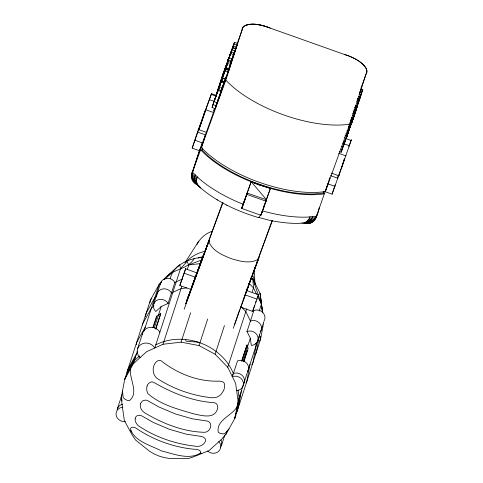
<?xml version="1.0" encoding="UTF-8"?>
<svg xmlns="http://www.w3.org/2000/svg" width="483" height="483" viewBox="0 0 483 483"><rect width="100%" height="100%" fill="white"/><g stroke="black" fill="none" stroke-linecap="round" stroke-linejoin="round"><path stroke-width="0.72" d="M191.829 176.53L191.866 175.13L196.653 179.754C196.358 182.526 197.33 185.72 199.98 187.042L192.777 180.117L191.829 176.53L196.617 181.149M179.827 285.507L185.798 268.288L179.827 285.507L191.147 289.528M240.661 307.128L252.687 311.402L254.064 307.067M260.748 336.21L260.572 339.163L237.032 411.637L235.952 413.575M262.287 310.418L260.065 293.302L252.844 278.975L251.287 277.393M193.134 170.143L192.071 173.216L192.506 178.112A11.628 10.56 18 0 1 193.128 170.137M192.18 148.142L197.632 131.527L204.448 113.125L192.18 148.142L199.618 150.787L205.426 134.878L197.988 132.233M199.618 150.787L202.377 142.189M324.673 191.54L332.111 194.184L332.37 193.291M225.609 79.351L224.776 81.808L221.679 80.709L222.627 77.998L224.372 78.91M224.776 81.808L224.269 83.022L221.172 81.917L221.685 80.613M196.653 179.754L197.257 176.79M262.106 310.412L262.372 308.945L262.782 312.495M139.569 355.905L134.371 360.662L125.713 376.172L124.686 379.324L121.42 396.76L121.964 403.891L124.324 420.464L132.107 434.929L135.578 440.031L149.676 451.333L154.119 453.948L159.275 456.139L164.637 457.685L169.678 458.439L187.947 458.645L193.671 456.809L209.054 450.579L221.576 439.288L226.159 433.982L234.816 418.465L235.837 415.314L239.109 397.883L238.047 390.204M125.163 379.083L125.713 376.172M126.226 376.13L126.902 372.496L150.442 300.021L159.1 284.505L161.672 281.812M127.554 371.729L128.098 368.825L136.755 353.308M136.218 344.741L136.629 342.562L145.286 327.045M142.497 325.107L142.769 323.658L151.427 308.142L154.041 305.751M145.498 316.782L146.18 313.153L154.838 297.637L156.927 295.723M149.899 302.926L150.442 300.021L151.897 298.373M234.816 418.465L238.083 401.035L263.839 321.726L260.572 339.163L259.492 341.101M237.032 411.637L240.299 394.206M241.494 390.53L238.228 407.96L237.503 409.252M250.025 364.267L246.759 381.703L246.034 382.995M259.576 334.858L256.31 352.288L255.223 354.232M227.626 61.13L228.242 59.427L227.704 60.882M228.411 58.962L228.054 59.995L228.568 58.497L228.35 59.143M200.391 453.126C188.919 460.299 173.403 453.791 161.467 450.923C151.511 445.586 133.713 441.287 130.458 428.681L131.05 427.781C133.223 426.229 135.952 427.914 137.721 429.333C154.457 440.279 173.747 447.198 193.653 449.208L196.992 449.341L199.66 450.464L200.367 451.345L200.391 453.126L201.182 453.102L200.143 453.537M192.071 173.216L192.445 171.737M195.229 174.84C194.039 178.33 194.287 183.19 197.952 185.092C192.584 183.655 189.475 177.038 192.463 172.171L199.28 178.746A83.589 35.066 19.9 0 0 238.59 202.407L243.027 204.146L241.735 208.463L260.947 215.285L264.871 204.635M228.248 59.331L227.668 61.033M235.221 50.057L235.01 50.516M225.688 78.669L227.119 74.587M246.149 196.303L247.29 192.862L242.708 205.746L245.66 197.807M319.317 207.424C317.953 214.675 314.373 226.509 304.423 222.904M223.671 390.439L221.129 394.273A14.635 11.375 -78.4 0 1 215.388 397.581L212.194 397.793C192.476 395.794 173.331 389.008 156.734 378.183C152.223 374.186 151.946 366.392 156.094 362.015A4.16 3.278 -34 0 1 160.996 360.686C177.412 373.739 198.573 382.089 219.759 381.117L223.406 382.071C225.688 383.659 224.082 389.944 223.774 390.089M260.947 215.285L262.287 210.829A83.589 35.066 19.9 0 0 307.236 217.109L316.456 216.245L327.534 184.705M243.076 204.001L241.735 208.463L245.008 199.642M346.118 138.597L346.534 137.426M227.976 60.152L227.837 60.52M252.687 311.402L258.659 294.177L257.27 297.872M351.195 124.179L351.105 124.493L352.258 121.185M222.065 89.132L222.271 88.431L222.011 89.083M358.941 100.476L358.235 102.583M198.887 129.722L211.482 93.696L204.164 113.487L203.228 116.355L205.667 109.611L198.887 129.722L206.326 132.366L201.417 147.472A83.589 35.066 19.9 0 0 325.403 191.534L349.795 124.143L366.108 73.917A23.281 9.769 19.9 0 0 344.729 54.585L270.341 28.147C262.269 25.14 252.669 22.049 244.404 25.925A23.281 9.769 19.9 0 0 242.128 29.855L236.99 44.044M356.955 106.182L356.702 107.003L360.409 96.467M331.38 173.125L338.818 175.764L351.413 139.738L350.918 140.939M350.26 126.812L349.988 127.687L354.124 116.204L352.264 115.546M212.055 107.474L223.738 71.84L212.055 107.474L215.158 108.578L219.65 95.066M226.068 77.045L217.217 102.776L214.12 101.678L216.475 94.704M218.364 88.631L217.863 90.164L219.88 84.688L216.921 93.074L222.995 75.65L218.811 87.26L220.9 81.536M215.563 97.506L219.173 87.326L214.12 101.678M217.785 91.372L218.062 90.49L217.199 92.827M225.748 66.865L221.335 79.49L226.75 64.1M221.365 80.673L221.884 79.079L219.62 85.237M218.564 89.506L230.24 53.873L218.564 89.506L221.661 90.605L226.153 77.093M230.071 54.802L230.602 53.19M230.898 52.52L231.206 51.53L230.771 52.713M231.665 50.395L234.466 42.299L237.564 43.404L235.662 48.922M225.7 69.286L225.217 70.766L228.32 71.864L228.797 70.391L225.7 69.286L221.564 80.709M227.602 63.43L222.536 77.769L227.602 63.43L230.699 64.529L228.483 71.061M228.646 60.224L224.764 71.23L228.646 60.224L231.743 61.323L227.861 72.335L231.743 61.323M226.744 64.782L231.345 51.904L234.442 53.009L230.089 65.187M231.345 51.904L230.373 54.476L232.613 48.01L235.71 49.109L233.476 55.575L234.442 53.009M235.885 48.566L236.416 46.936L233.313 45.837L232.788 47.467L235.885 48.566L231.822 59.801L233.337 54.971M192.192 172.848L199.835 149.344M192.294 176.712A14.78 12.437 -24 0 1 192.476 172.183L200.04 148.885M192.476 172.183L200.608 149.718L205.426 134.878M117.447 408.606L121.541 396A7.897 7.167 18 0 0 121.161 397.835M122.03 394.865L121.42 396.76L122 400.944M215.158 108.578L218.865 97.161M217.217 102.776L218.002 100.367M323.954 191.413L323.344 193.097L314.596 193.918A82.195 34.48 19.9 0 1 208.445 156.196L201.985 149.971L202.667 147.87M220.761 92.199L219.916 94.807L222.965 86.385M220.96 91.788L221.625 89.747L220.972 91.547M137.54 348.829L142.654 333.077M221.443 90.448L222.729 86.475L221.969 88.528M222.669 87.073L224.04 83.064M228.616 69.196L229.31 67.059M231.164 61.347L231.858 59.21M227.777 72.1L231.949 59.252M224.269 83.022L228.797 70.391M231.212 61.673L235.469 49.797M233.404 55.189L233.168 55.901L234.303 52.635L234.056 53.299M124.686 379.324L133.344 363.808L137.45 351.177M143.904 331.308L159.1 284.505L161.304 282.495M229.594 67.644L228.906 69.685M201.417 147.472L225.815 80.081L242.128 29.855A23.715 9.95 19.9 0 1 267.002 26.897L270.341 28.147M153.775 303.922L160.597 282.911M152.954 327.396L156.595 316.19L160.537 313.636L160.773 313.926L155.768 329.334M153.183 327.691L156.824 316.486L156.595 316.19M154.228 328.084L161.213 306.56L168.054 303.457L174.876 282.452L182.435 279.023M170.282 278.643C173.053 264.769 189.904 258.17 202.564 257.33M155.761 328.337L160.537 313.636M187.41 269.109L188.756 264.962L187.042 261.472L180.527 268.693L154.771 347.995A9.461 8.585 18 0 0 141 344.451A9.461 8.585 18 0 0 139.768 357.36L140.1 357.625M133.344 363.808L146.548 351.727L162.994 344.264L181.759 286.491M187.386 298.983L186.782 300.849L223.019 202.407M188.907 294.304L187.585 298.367L191.854 286.624M162.994 344.264L181.089 342.145L190.64 312.736M238.083 401.035L235.644 383.393L227.728 367.267L215.122 354.244L199.05 345.587L207.678 319.015M215.122 354.244L224.444 325.542M262.221 211.584L261.919 212.574L270.42 188.364A83.589 35.066 19.9 0 0 324.588 193.78M227.728 367.267L246.722 308.8M252.138 292.112L253.484 287.965L252.844 278.975L250.731 278.262M232.927 374.234L232.106 376.758L234.038 376.233A7.897 7.167 18 0 1 243.305 382.313A7.897 7.167 18 0 1 237.25 390.548L236.634 390.56M232.353 376.692L237.473 360.934L239.151 360.481A7.897 7.167 18 0 1 247.024 363.633A7.897 7.167 18 0 1 247.658 371.409M241.542 361.091L247.073 344.922L248.153 348.533L243.83 361.839M241.844 361.03L247.073 344.922M242.858 361.181L250.309 338.227L247.024 331.525L253.847 310.515L253.183 309.168M259.154 310.998L261.4 304.091L260.065 293.302L262.649 312.755M243.758 361.199L247.175 350.694M221.419 445.555L224.601 435.751M226.974 431.458L226.159 433.982L224.589 435.412M323.344 193.097L323.797 191.703M329.122 179.821L329.798 177.726M325.403 191.534L329.768 178.082M352.886 113.867L353.417 112.237M353.791 111.09L354.184 109.876M354.86 107.8L355.446 105.988M357.975 98.188L356.816 101.575M359.207 94.396L360.022 91.897M360.982 88.944L360.016 91.764M339.386 151.626L341.173 152.26L344.88 140.843M341.173 152.26L344.971 140.891M341.306 146.277L343.093 146.91L350.235 126.226L346.933 135.349M345.641 139.08L346.166 137.456M343.093 146.91L348.225 132.402M345.164 140.861L345.701 139.207M348.086 132.511L348.708 130.609L346.915 135.548M347.035 136.001L346.565 137.323M350.398 125.707L350.767 124.572M345.888 133.652L347.682 134.286L352.548 119.301M356.72 106.459L358.344 101.466M347.682 134.286L352.638 119.349M354.721 112.925L356.345 107.932M356.81 106.508L358.428 101.508M353.025 119.066L352.934 119.349L353.164 118.77M359.654 98.882L360.209 97.174L359.328 99.709M353.345 112.213L355.204 112.877L354.673 114.507L352.813 113.843M353.864 116.337L355.971 110.51L354.111 109.846M355.971 110.51L355.005 113.082L357.233 106.622L355.373 105.964M359.769 98.828L355.874 109.87L359.769 98.828L357.909 98.164M359.696 98.816L361.809 92.531L359.95 91.873M358.157 102.474L362.769 89.578L360.91 88.914M332.594 192.59L335.099 184.886M332.111 194.184L344.464 159.155M338.818 175.764L339.748 172.896M341.789 167.142L344.415 159.052M229.6 55.992L234.466 42.299M225.869 78.107L226.388 76.531M234.901 51.077L234.762 51.494L236.416 46.936M254.269 306.445L254.571 305.54M227.686 60.949L227.475 61.558L227.734 60.87M216.638 103.404L216.837 102.819M232.939 56.36L233.174 55.672M234.515 324.781L238.638 312.513M263.555 207.316L270.42 188.364L251.16 181.68L245.593 197.879M218.244 99.619L219.191 96.89M357.203 105.427L357.468 104.63M359.805 97.681L360.221 96.455M360.626 95.429L361.151 93.895M227.596 61.19L227.771 60.701M228.266 59.391L228.435 58.902M216.143 104.853L216.408 104.087M233.549 54.742L233.706 54.295M203.289 255.163L192.107 285.924L203.289 255.163L204.013 254.13M265.36 203.126L266.423 199.841M272.358 220.731L248.896 284.33L250.073 280.925M345.103 135.838L345.23 135.488M358 103.253L357.668 104.237L358.712 101.339M346.848 136.598L347.017 136.121L346.818 136.592M228.332 59.21L227.94 60.309M235.034 50.697L235.444 49.538M235.505 49.218L235.801 48.366M226.69 75.674L227.028 74.708M263.06 209.133L264.799 204.218M346.438 137.649L346.716 136.852M346.897 136.472L346.74 136.906L346.854 136.466M337.563 177.569L338.396 175.208M232.613 48.01L228.495 59.391M231.309 60.592L231.194 60.918L231.351 60.435M231.152 61.093L231.303 60.683M255.706 302.255L256.093 301.157M354.776 113.59L357.233 106.622M351.364 123.413L353.616 117.043M227.324 62.995L228.876 58.612L227.922 61.166M236.133 47.443L237.564 43.404M230.645 63.472L231.979 59.711L231.019 62.265M214.857 108.536L206.326 132.366M360.716 95.598L361.809 92.531M351.938 121.644L353.484 117.284L352.771 119.174M231.067 61.214L231.345 60.532M358.09 102.849L358.477 101.774M346.613 137.269L346.758 136.864M220.52 92.633L221.256 90.581M220.019 94.173L224.221 82.466M224.867 80.341L225.579 78.343M348.442 130.531L349.674 127.089M349.028 129.172L349.734 127.198M227.783 60.761L228.006 60.055M216.638 94.396L216.897 93.666M219.735 95.501L220 94.765M346.516 137.492L346.124 138.597M346.474 137.661L346.625 137.226M228.719 58.697L233.313 45.837M218.527 88.643L216.813 93.708L220.942 81.959L218.968 87.628L219.572 85.968M219.584 85.733L217.863 90.689L218.346 89.349M229.781 67.077L230.699 64.529M201.985 149.971L202.594 148.281M243.027 204.146L251.16 181.68L258.387 184.687L270.42 188.364L258.447 184.53L246.722 179.942A83.589 35.066 19.9 0 1 200.608 149.718M360.97 88.105L366.108 73.917A23.715 9.95 19.9 0 0 344.729 54.585M360.058 97.065L362.769 89.578M351.431 123.467L355.204 112.877M343.196 162.427L344.379 159.022M234.49 51.941L234.786 51.12M220.302 93.925L221.166 91.595L218.666 98.61L221.751 89.766M186.788 300.565L209.344 239.966L209.35 242.792C213.281 251.281 222.748 255.169 230.892 258.538C239.236 261.013 248.993 264.032 257.252 259.812L258.936 257.584L233.235 328.301M199.304 266.725L222.705 202.389M184.162 309.247L209.344 239.966L192.119 285.924M247.737 286.938L246.451 290.482L258.496 294.763M250.315 279.85L251.601 276.306M248.896 284.33L251.721 276.566M252.748 273.74L255.567 265.976M256.34 263.857L263.778 243.39M264.032 242.683L272.032 220.719M344.554 137.371L344.687 137.021M349.861 143.807L350.169 142.968M227.662 61.093L227.831 60.61M223.388 84.139L224.13 82.128M222.373 87.091L224.003 82.635M227.306 74.068L227.608 73.241M227.741 72.722L228.079 71.786M189.064 294.896L185.78 303.511M213.607 110.661L214.355 108.609M222.971 85.654L224.227 82.237M265.354 202.691L266.193 200.421M349.088 129.076L349.595 127.693M348.859 146.542L349.607 144.489M223.291 84.187L224.027 82.207M225.247 78.898L225.984 76.918M185.744 303.892L209.344 239.966M245.515 293.477L247.857 287.144M238.898 311.807L239.677 309.694M240.196 308.287L258.936 257.584L244.519 296.284M346.975 134.968L350.157 126.371M350.447 142.201L350.7 141.525M243.209 299.804L243.993 297.697M350.815 119.875L351.739 117.405M353.399 118.13L354.124 116.204M353.822 116.155L354.528 114.29M228.356 71.037L228.586 70.458M350.507 120.678L350.634 120.345M227.904 72.516L228.181 71.846M301.138 223.001C305.214 223.883 308.625 220.363 309.965 216.855M312.724 216.595C311.45 219.759 308.722 222.929 305.039 222.88M304.254 222.989A12.081 10.276 61.5 0 0 316.456 216.245C314.348 221.914 307.695 223.406 302.286 223.14M260.681 214.669L259.323 217.024L258.393 217.555C237.328 211.276 216.782 201.852 200.028 187.41M316.456 216.245L315.731 217.652L309.301 218.256M197.022 244.446C199.998 238.149 205.951 233.289 212.514 231.128M126.902 372.496L135.56 356.985M251.812 364.731L252.899 362.793L256.165 345.363L255.875 343.268M234.394 417.898L235.837 415.314M167.112 276.656L167.849 275.352L179.658 264.726L180.527 268.693M185.092 262.504L198.767 241.144M247.211 193.146L266.562 199.781L251.16 181.68M199.425 266.362L200.27 265.258M237.002 406.807C231.997 415.833 216.191 419.902 218.201 432.104L219.916 433.323L222.542 433.843L224.661 433.704L229.027 428.844M194.426 258.212C187.881 270.118 171.344 268.729 163.731 279.657M164.6 279.47L172.304 272.424M161.213 306.56L155.852 311.475L155.381 311.076A7.897 7.167 18 0 1 155.991 300.903A7.897 7.167 18 0 1 167.046 302.05L168.199 303.668M245.859 25.213L246.861 24.875M171.465 292.958L181.077 288.593L186.867 287.916M155.798 344.844C183.425 330.632 221.715 344.657 233.374 373.54M202.474 259.637L188.756 264.962L200.33 263.603M247.537 24.693C253.261 23.438 259.262 24.567 264.811 26.173M253.599 310.581L255.525 310.062A7.897 7.167 18 0 1 263.398 313.213A7.897 7.167 18 0 1 264.038 320.996M250.188 321.086L252.114 320.561A7.897 7.167 18 0 1 259.987 323.719A7.897 7.167 18 0 1 260.627 331.495M246.777 331.592L248.703 331.066A7.897 7.167 18 0 1 257.976 337.146A7.897 7.167 18 0 1 251.921 345.381L251.305 345.393L250.309 338.227M233.132 373.607L235.058 373.081A7.897 7.167 18 0 1 243.13 376.505A7.897 7.167 18 0 1 243.221 384.54M308.522 219.511L315.013 218.902L314.131 220L307.647 220.61M306.681 221.528L313.171 220.918M305.642 222.246L311.287 221.715M304.556 222.766L309.875 222.265M308.389 222.597L305.274 222.615M300.994 223.291C290.452 223.756 279.935 222.415 269.617 220.333L258.206 217.308M122.869 407.229L122.253 407.241A7.897 7.167 18 0 0 116.198 415.477A7.897 7.167 18 0 0 125.465 421.556M199.068 342.242L186.263 341.246L185.406 339.627M181.089 342.145L199.05 345.587M265.765 26.474L267.6 27.09M233.869 44.134L236.966 45.233M360.433 90.393L362.292 91.052M232.015 49.834L235.118 50.932M358.531 96.25L360.39 96.914M230.753 53.716L233.857 54.82M357.486 99.456L359.346 100.12M229.226 57.761L232.323 58.86M228.224 61.516L231.321 62.615M354.788 107.775L356.647 108.433M353.52 111.676L355.379 112.334M226.177 67.807L229.28 68.912M225.947 68.435L229.051 69.534M225.742 69.003L228.839 70.101M351.666 117.381L353.526 118.039M351.183 120.539L352.427 120.979M350.423 120.641L352.294 121.311M350.247 121.167L352.107 121.825M350.694 121.879L351.938 122.314M349.807 122.434L351.666 123.093M222.603 78.149L225.7 79.254M350.133 123.491L351.37 123.926M349.197 124.149L351.056 124.813M348.871 125.067L350.73 125.725M221.606 80.788L224.704 81.887M349.149 126.22L350.386 126.661M221.431 81.222L224.535 82.321M348.291 126.643L350.151 127.307M348.744 127.246L350.012 127.651M346.909 130.845L348.696 131.479M219.578 86.698L222.681 87.797M218.183 90.442L221.28 91.547M345.78 138.561L351.189 140.481M211.469 93.696L216.215 95.38M211.258 94.439L215.992 96.123M343.443 142.062L344.639 142.485M344.077 143.813L349.487 145.733M342.906 143.717L344.101 144.139M209.556 99.691L214.289 101.376M340.998 149.03L342.193 149.452M213.075 104.666L216.173 105.771M338.498 153.244L345.937 155.888M206.006 109.846L213.444 112.491M330.481 175.631L337.919 178.275M327.583 183.727L335.021 186.372M195.09 140.33L202.528 142.974M246.855 194.389L266.067 201.224M185.635 268.868L196.955 272.889M184.216 273.245L195.53 277.266M245.05 294.865L257.077 299.14M216.994 199.733L217.561 200.047M226.581 205.04L226.962 205.251M196.925 184.101C192.904 181.753 191.033 176.585 192.463 172.171L192.077 173.675L196.865 178.293M191.968 177.841L196.762 182.459M192.288 179.042L197.082 183.661M194.564 182.139L200.777 188.129M248.944 283.273L253.484 287.965L256.455 294.014M241.271 306.91L245.811 311.601L250.436 321.02M175.021 282.658L173.868 281.04A7.897 7.167 18 0 0 165.446 278.6A7.897 7.167 18 0 0 160.223 284.747M171.61 293.163L170.457 291.545A7.897 7.167 18 0 0 162.36 289.021A7.897 7.167 18 0 0 156.878 294.624M193.617 180.352L194.112 181.125M130.633 430.456L131.473 432.086M257.771 296.701L261.4 304.091L262.619 312.912M192.82 178.831L193.188 179.67M192.029 173.777L192.174 174.146M252.844 278.975L261.4 304.091M122.501 390.982L123.171 397.63L124.813 399.109L127.319 400.419L129.547 400.6C139.17 392.534 129.13 379.131 130.476 368.952M254.239 270.383L255.012 284.578M142.34 334.538A9.461 8.585 18 0 1 149.833 327.383A9.461 8.585 18 0 1 159.891 332.244M218.787 441.547A7.897 7.167 18 0 1 218.425 451.52A7.897 7.167 18 0 1 207.599 451.05M186.305 261.665A39.479 35.833 18 0 1 204.689 251.371M252.778 275.425A39.479 35.833 18 0 1 254.976 283.261M117.134 409.813A7.897 7.167 18 0 1 122.616 404.211M220.966 440.013A7.897 7.167 18 0 1 220.532 447.21M198.181 258.067A39.479 35.833 18 0 1 202.981 256.624M349.795 124.143A83.589 35.066 19.9 0 1 225.815 80.081M193.9 180.811A14.78 12.437 -24 0 1 193.176 179.525M317.12 214.204A11.628 10.56 18 0 1 316.232 216.77M315.967 217.247A11.628 10.56 18 0 1 315.019 218.588M135.168 418.562C134.805 421.134 136.309 423.609 137.945 425.475C155.164 437.193 175.456 444.094 196.122 446.28C203.434 447.663 210.836 437.707 200.27 436.276L186.341 434.187L169.503 429.327L153.31 422.45L141.537 415.742L138.355 415.428L137.057 415.772L136.025 416.581L135.168 418.562M140.565 403.456C139.448 407.024 141.398 410.894 144.532 412.711C162.644 423.537 183.649 432.001 204.919 432.297C211.524 431.482 213.414 421.369 205.873 420.832L192.162 418.779L175.112 413.853L158.72 406.897L147.128 400.329L145.449 400.093L142.467 400.914L140.565 403.456M147.104 385.941C146.343 388.483 146.615 391.363 148.003 393.651C160.513 404.826 177.913 409.179 193.671 413.853C201.713 415.428 214.808 419.775 217.658 408.322A4.854 3.773 -78.4 0 0 216.257 403.637L214.869 402.816L211.802 402.502C190.948 400.757 171.308 392.558 153.473 382.204C150.69 381.063 147.937 383.363 147.104 385.941M346.257 138.186L346.516 137.534L346.257 138.186M347.096 135.85L347.211 135.524L346.915 136.315L347.114 135.832M220.526 81.977L219.946 83.746L225.229 68.773L220.526 81.977M224.402 70.029L222.802 74.962L227.934 60.453L224.402 70.029M222.935 75.354L221.286 79.973L222.935 75.354"/></g></svg>
